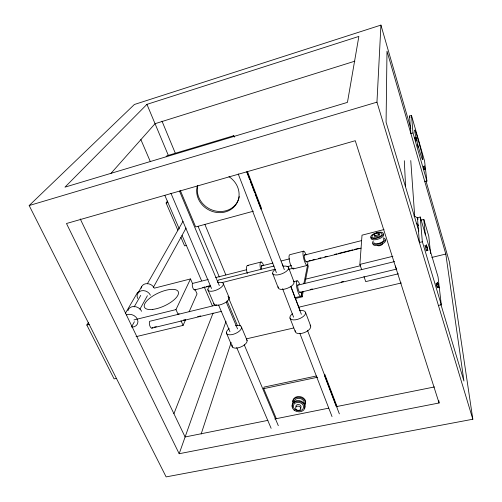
<?xml version="1.0" encoding="UTF-8"?>
<svg xmlns="http://www.w3.org/2000/svg" width="502" height="502" viewBox="0 0 502 502"><rect width="100%" height="100%" fill="white"/><g stroke="black" fill="none" stroke-linecap="round" stroke-linejoin="round"><path stroke-width="0.75" d="M417.106 140.974L415.989 137.096M472.828 419.239L376.958 102.157L380.93 25.1L134.385 104.485L29.172 205.544L166.137 476.9L472.828 419.239L449.416 262.013L425.966 180.883M361.716 269.229A4.06 0.659 76 0 0 361.641 269.605L359.878 264.403L362.017 235.174L384.03 229.552M295.483 298.458L302.154 296.864L303.227 291.493M304.909 283.053L308.278 266.173L307.701 264.604L303.842 283.73M302.298 291.38L301.526 295.201L302.154 296.864M276.32 418.674L263.688 388.642L264.052 387.092L316.392 375.992M201.145 434.023L231.171 342.427M438.873 400.715L439.081 402.987L179.176 453.726L225.994 321.437M173.943 413.679L213.068 313.079M217.529 282.068L218.332 280.085L274.042 266.029M136.08 336.66L183.092 325.39L185.633 319.667M189.116 311.798L197.041 293.908L195.096 289.441A3.552 1.311 76.2 0 1 192.988 288.192A3.552 1.311 76.2 0 1 192.479 283.454L190.515 278.93L154.283 288.173A7.072 5.88 26.2 0 0 146.973 283.63A7.072 5.88 26.2 0 0 141.175 288.211M179.189 313.888A3.821 1.506 77.2 0 0 178.116 314.365L175.964 309.602L190.515 278.93M131.75 326.507L134.392 321.719M153.261 287.527L186.091 228.027M139.932 309.157L147.4 295.703M233.261 136.638L233.794 135.697L234.346 137.153M134.141 306.929L140.736 295.377M147.324 283.825L182.998 221.307M137.542 293.733L141.602 286.73M125.374 313.367L137.548 292.446L138.941 292.089M116.401 378.37L114.092 378.891L86.815 325.014L88.477 322.46M177.827 230.173L166.124 203.021L167.404 201.057M166.149 156.781L166.89 155.789L233.794 135.697M111.017 173.315L155.049 123.693L354.858 61.175M146.942 104.366L64.953 187.146L347.453 102.37L358.861 36.42L146.942 104.366L168.39 155.52M29.172 205.544L376.958 102.157M411.489 115.441L412.989 132.936L410.881 133.532L409.513 116.012L411.489 115.441L424.573 161.054L426.907 181.159L424.843 181.711M166.124 203.021L167.919 202.513M253.435 211.191L195.667 226.942L180.381 190.616M186.367 245.422L184.604 245.892L180.908 237.32M420.224 217.021L422.351 241.769L419.39 242.504L417.457 217.73L420.224 217.021L438.051 276.897L441.296 304.796L438.422 305.448M420.94 220.14L423.813 219.405L428.764 236.122L430.591 253.61M247.681 265.433L261.128 262.006M303.729 251.151L289.892 254.677A7.348 1.795 75.8 0 0 290.1 263.45A7.348 1.795 75.8 0 0 293.877 268.055M192.479 283.454L208.236 279.457M215.741 277.556L246.495 269.762M261.486 265.966L272.875 263.079M281.227 260.965L289.579 258.844M304.225 255.135L361.39 240.646M202.676 287.539L204.954 286.968M206.473 286.586L209.503 285.826M222.141 282.557L275.002 269.279M308.824 260.883L311.108 260.312M312.627 259.929L314.905 259.358M318.701 258.404L320.979 257.833M324.781 256.88L327.059 256.309M334.658 254.401L336.936 253.824M338.455 253.447L352.893 249.82M354.412 249.438L358.968 248.295M194.525 289.918L210.489 285.914M287.025 266.7L291.58 265.558M306.214 261.887L361.101 248.107M288.581 269.379L293.118 268.25M293.155 268.94L307.048 265.47M86.815 325.014L89.174 324.424M133.959 319.925L175.964 309.602M359.878 264.403L392.89 256.29M293.526 281.716L297.24 280.806M305.599 279.168L360.405 265.727M216.92 304.902L149.652 321.311A3.784 1.625 77.4 0 0 150.085 326.444A3.784 1.625 77.4 0 0 152.583 327.536M297.749 285.192L394.541 261.586M431.814 257.432L445.801 254.043L386.998 51.116L386.076 122.199L418.837 231.102M154.076 327.178L156.317 326.639M183.249 320.132L185.52 319.586M197.662 316.655L200.7 315.921M310.129 289.497L312.407 288.945M341.222 281.992L343.5 281.44M151.874 328.132L221.489 311.334M299.901 292.415L396.636 269.072M294.825 297.724L300.786 296.293M398.406 273.797L365.713 281.628L363.975 276.495M298.288 307.324L401.311 282.965M246.545 338.825L293.557 328.013M263.688 388.642L317.697 377.209M267.886 420.369L185.106 436.978L80.226 218.903M274.789 418.982L328.728 408.157M434.487 386.942L336.327 406.639L324.543 375.766L324.738 374.222L337.168 406.84M424.999 245.334L426.349 250.912L426.223 249.594M179.176 453.726L66.484 223.509L355.259 140.711L439.081 402.987M180.971 320.684L183.092 325.39M140.83 139.512L150.368 161.707M164.838 195.353L179.296 228.975M182.063 235.413L201.522 280.668M204.308 287.144L212.346 305.843M207.841 289.654L214.147 304.375M226.377 332.908L232.439 347.051M170.962 193.333L211.524 288.487M218.59 305.065L229.96 331.734M236.718 347.597L271.136 428.332M179.459 191.005L219.305 285.594M226.295 302.198L237.553 328.917M244.242 344.799L278.309 425.671M198.108 226.408L219.336 277.048M227.08 300.874L237.327 325.252M223.396 283.868L229.232 297.805M241.562 327.266L247.116 340.538M228.554 297.868L240.245 325.779M162.002 121.151L175.487 153.625M204.847 224.356L225.818 274.876M272.63 273.464L278.202 287.784M289.968 318.055L295.27 331.684M238.23 173.956L276.37 272.617M282.588 288.694L293.607 317.195M299.82 333.272L332.029 416.578M247.436 171.483L261.36 207.997L260.94 209.146L255.135 193.935M282.325 263.939L283.159 266.123M290.953 286.554L300.133 310.625M246.896 171.565L284.327 269.656M290.752 286.491L301.363 314.308M307.513 330.416L339.352 413.868M246.84 172.217L249.607 179.452M250.159 180.902L252.092 185.972M252.644 187.422L254.577 192.492M288.543 267.541L293.99 281.917M305.498 312.294L310.675 325.967M423.424 166.388C422.697 165.133 424.861 172.368 424.09 168.772M436.476 283.385C435.391 280.976 437.179 288.757 437.543 287.809M425.138 245.654L425.501 246.746M422.351 241.769L441.296 304.796M440.894 304.444L463.93 381.031L445.801 254.043M426.311 245.158L427.798 250.561L426.355 244.844L427.829 250.241M437.512 282.601L438.955 287.859L437.531 282.224L438.968 287.477M417.457 217.73L417.902 219.217M415.449 138.652C414.125 134.417 416.202 143.07 415.963 140.667M423.544 166.764L423.964 168.264M409.513 116.012L409.946 117.506M412.989 132.936L426.907 181.159M380.93 25.1L410.799 128.418M424.253 165.804L425.332 169.563M415.593 139.173L415.863 140.215M436.853 284.647L437.047 285.368M437.223 286.096L437.48 287.357M423.813 219.405L425.288 234.873M410.761 160.552L414.727 216.632M404.317 160.715L405.585 186.393M310.079 325.089A8.22 3.997 -21.2 0 1 304.206 332.675A8.22 3.997 -21.2 0 1 295.239 330.598M246.689 339.641A8.088 3.809 -23.8 0 1 240.176 347.246A8.088 3.809 -23.8 0 1 232.169 345.031M283.643 266.16A8.496 3.501 -21.1 0 1 287.489 270.289A8.496 3.501 -21.1 0 1 275.504 274.989A8.496 3.501 -21.1 0 1 275.221 269.461M217.906 282.582A8.352 3.332 -23.2 0 1 222.643 285.883A8.352 3.332 -23.2 0 1 211.248 291.285A8.352 3.332 -23.2 0 1 209.892 286.378M293.419 281.133A8.427 3.627 -21.1 0 1 287.188 288.355A8.427 3.627 -21.1 0 1 278.208 286.786M299.267 310.744A8.283 3.884 -21.2 0 1 304.971 314.704A8.283 3.884 -21.2 0 1 293.256 319.887A8.283 3.884 -21.2 0 1 292.359 313.8M235.4 325.754A8.151 3.702 -23.7 0 1 240.91 329.431A8.151 3.702 -23.7 0 1 229.307 334.815A8.151 3.702 -23.7 0 1 229.213 328.622M227.952 296.431A8.289 3.451 -23.3 0 1 223.917 303.396A8.289 3.451 -23.3 0 1 213.789 303.541M126.485 314.873A7.58 6.156 25.7 0 1 137.429 319.341A7.58 6.156 25.7 0 1 131.762 327.166M127.922 310.725A7.448 6.087 25.8 0 1 134.197 306.527A7.448 6.087 25.8 0 1 141.614 311.278M137.667 298.439A7.185 5.942 26.1 0 1 141.244 290.815A7.185 5.942 26.1 0 1 150.424 295.207M416.183 223.233A7.919 7.072 -3.1 0 1 418.511 225.473M413.905 215.985A7.781 6.972 -3.4 0 1 418.003 219.01M382.166 243.357A2.648 1.111 -17.5 0 1 380.585 245.447A2.648 1.111 -17.5 0 1 377.41 245.127M306.546 261.46A3.69 0.835 75.8 0 1 304.739 259.114A3.69 0.835 75.8 0 1 304.557 254.721M396.743 268.953A4.104 0.496 75.8 0 1 396.467 268.915M396.241 268.495A4.104 0.496 75.8 0 1 395.394 266.029M300.271 291.875A3.978 0.966 76.3 0 1 298.144 289.064A3.978 0.966 76.3 0 1 298.414 284.803M307.739 262.063A7.379 1.669 75.8 0 1 305.505 263.65A7.379 1.669 75.8 0 1 302.963 252.669A7.379 1.669 75.8 0 1 306.094 254.96M301.589 292.352A7.957 1.933 76.3 0 1 299.167 294.661A7.957 1.933 76.3 0 1 296.349 282.94A7.957 1.933 76.3 0 1 299.606 284.107M261.636 268.997A3.639 1.023 75.9 0 1 262.22 265.677M247.279 273.596A7.241 2.159 76 0 1 248.314 265.715M260.557 268.928A7.273 2.046 75.9 0 1 260.544 262.282A7.273 2.046 75.9 0 1 263.544 265.156M239.303 196.577A21.592 19.421 27.4 0 1 214.442 210.758A21.592 19.421 27.4 0 1 197.782 185.696M228.962 176.666A21.661 19.471 27.4 0 1 236.862 203.147A21.661 19.471 27.4 0 1 210.074 210.558A21.661 19.471 27.4 0 1 197.55 185.357M295.891 406.557A2.61 2.09 11.5 0 1 299.311 404.668A2.61 2.09 11.5 0 1 300.422 408.132M292.879 401.625A6.47 5.196 11.4 0 1 299.725 396.536A6.47 5.196 11.4 0 1 305.586 403.213M294.021 402.453A5.183 4.16 11.4 0 1 299.499 398.381A5.183 4.16 11.4 0 1 304.199 403.727M292.735 402.428A6.482 5.202 11.4 0 1 300.422 397.484A6.482 5.202 11.4 0 1 304.909 405.271M292.49 407.034A6.52 5.221 11.5 0 1 299.054 400.558A6.52 5.221 11.5 0 1 304.407 408.528M378.822 234.101A2.661 1.086 -17.6 0 1 378.928 235.601A2.661 1.086 -17.6 0 1 375.496 236.668A2.661 1.086 -17.6 0 1 374.806 235.356M385.385 239.918A6.62 2.761 -17.5 0 1 379.983 244.888A6.62 2.761 -17.5 0 1 372.861 243.815M383.283 238.814A5.302 2.203 -17.6 0 1 380.108 242.981A5.302 2.203 -17.6 0 1 373.758 242.359M383.39 237.917A6.626 2.748 -17.6 0 1 383.697 241.707A6.626 2.748 -17.6 0 1 375.132 244.374A6.626 2.748 -17.6 0 1 373.4 241.023M383.553 234.208A6.639 2.723 -17.6 0 1 377.291 239.379A6.639 2.723 -17.6 0 1 371.248 237.327M416.252 138.552A15.349 0.841 75 0 1 417.175 136.387A15.349 0.841 75 0 1 422.772 159.711A15.349 0.841 75 0 1 416.428 139.267M417.338 144.319A15.342 0.885 75 0 1 418.172 147.494M152.809 309.395A18.593 7.116 -24.7 0 0 178.517 292.892A18.593 7.116 -24.7 0 0 152.796 296.029A18.593 7.116 -24.7 0 0 152.809 309.395M295.044 409.5A5.221 4.179 11.5 0 0 303.559 407.793A5.221 4.179 11.5 0 0 296.833 402.485A5.221 4.179 11.5 0 0 295.044 409.5M294.185 410.222A6.526 5.221 11.5 0 0 304.833 408.088A6.526 5.221 11.5 0 0 296.431 401.449A6.526 5.221 11.5 0 0 294.185 410.222M296.481 409.701A2.617 2.096 11.5 0 0 300.754 408.841A2.617 2.096 11.5 0 0 297.372 406.187A2.617 2.096 11.5 0 0 296.481 409.701M374.404 237.992A5.315 2.171 -17.6 0 0 382.11 234.064A5.315 2.171 -17.6 0 0 374.486 234.064A5.315 2.171 -17.6 0 0 374.404 237.992M373.77 238.657A6.645 2.711 -17.6 0 0 383.39 233.737A6.645 2.711 -17.6 0 0 373.852 233.744A6.645 2.711 -17.6 0 0 373.77 238.657M375.32 235.526A2.661 1.079 -17.6 0 0 379.179 233.562A2.661 1.079 -17.6 0 0 375.37 233.562A2.661 1.079 -17.6 0 0 375.32 235.526"/></g></svg>
